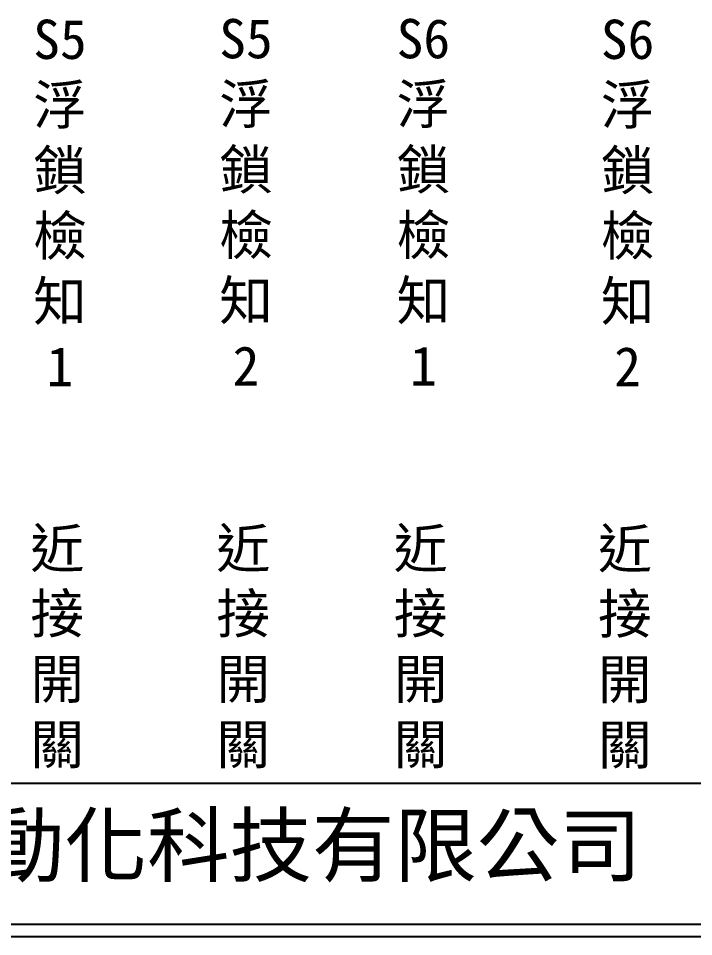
# Model space of a CAD drawing. Extents: x 275 to 562, y 265 to 469.
# Drawn here: x 341.6 to 408.7, y 264.9 to 356.2 of the extents above; entities that cross this region are included whole.
import ezdxf

# ---------------------------------------------------------------- set-up
doc = ezdxf.new("R2010")
doc.units = 0
doc.layers.add('圖框層', color=7, linetype='CONTINUOUS')
doc.layers.add('標尺寸層', color=3, linetype='CONTINUOUS')
doc.styles.add('CNS', font='romanc.shx', dxfattribs={"bigfont": 'chineset.shx'})
doc.styles.add('STSL', font='kaiu.ttf')

msp = doc.modelspace()

# ---------------------------------------------------------------- linework, layer by layer
at = {"layer": '圖框層', "color": 7}
for p, q in [((276.148, 280.195), (560.648, 280.195)), ((276.148, 266.195), (560.648, 266.195)), ((274.898, 264.945), (561.898, 264.945))]:
    msp.add_line(p, q, dxfattribs=at)

# ---------------------------------------------------------------- texts
at = {"layer": '圖框層', "color": 4, "style": 'STSL'}
msp.add_text('泓陞自動化科技有限公司', height=6, dxfattribs=at).set_placement((313.501, 271.022))
at = {"layer": '標尺寸層', "color": 7, "char_height": 3.9, "width": 4.96081, "attachment_point": 5, "style": 'CNS'}
for s, insert in [('{\\fDFKai-SB|b0|i0|c136|p65;S5浮鎖檢知1}', (345.771, 337.817)), ('{\\fDFKai-SB|b0|i0|c136|p65;S5浮鎖檢知2}', (364.239, 337.884)), ('{\\fDFKai-SB|b0|i0|c136|p65;S6浮鎖檢知1}', (381.849, 337.884)), ('{\\fDFKai-SB|b0|i0|c136|p65;S6浮鎖檢知2}', (402.124, 337.817)), ('{\\fDFKai-SB|b0|i0|c136|p65;近接開關}', (345.496, 293.564)), ('{\\fDFKai-SB|b0|i0|c136|p65;近接開關}', (363.963, 293.564)), ('{\\fDFKai-SB|b0|i0|c136|p65;近接開關}', (381.573, 293.564)), ('{\\fDFKai-SB|b0|i0|c136|p65;近接開關}', (401.848, 293.531))]:
    msp.add_mtext(s, dxfattribs=dict(at, insert=insert))

doc.saveas('drawing.dxf')
